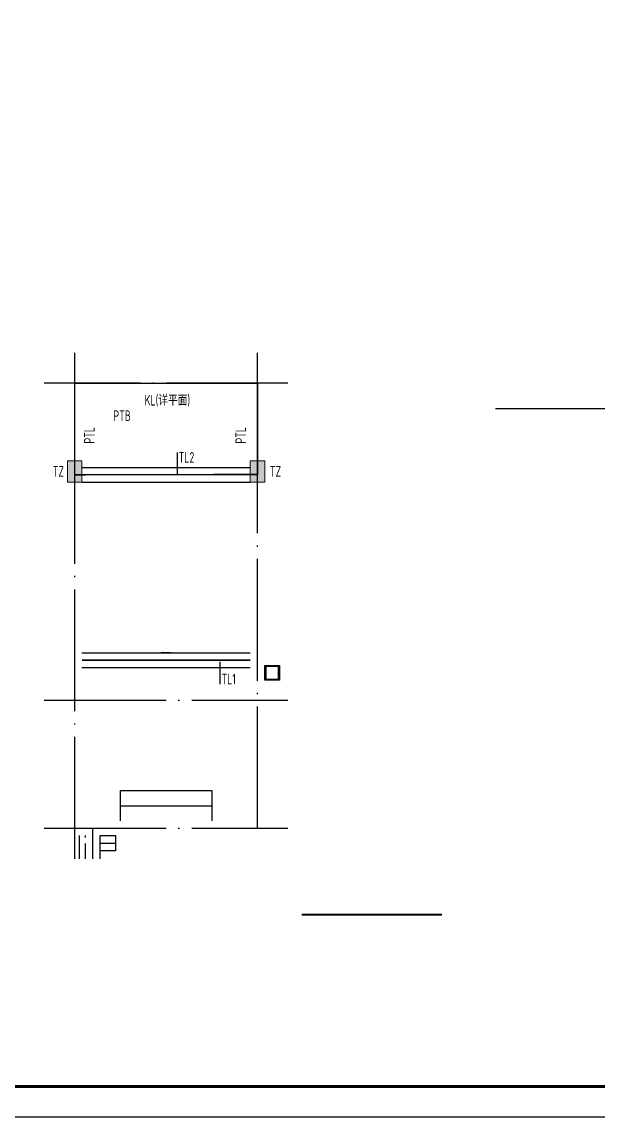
# Model space of a CAD drawing. Extents: x -638872 to -278819, y -139534 to 213996.
# Drawn here: x -428475 to -419019, y -139534 to -121566 of the extents above; entities that cross this region are included whole.
import ezdxf

# ---------------------------------------------------------------- set-up
doc = ezdxf.new("R2010")
doc.units = 0
doc.header["$LTSCALE"] = 1000
doc.header["$MEASUREMENT"] = 0
doc.linetypes.add('DASH', pattern=[0.35, 0.25, -0.1])
doc.linetypes.add('DOTE', pattern=[2.42, 2, -0.2, 0.02, -0.2])
doc.layers.get('0').update_dxf_attribs({"linetype": 'CONTINUOUS'})
for name, color, linetype in [('BALCONY', 6, 'CONTINUOUS'), ('DIM_SYMB', 3, 'CONTINUOUS'), ('DOTE', 14, 'DOTE'), ('PM洁具与厨具', 143, 'CONTINUOUS'), ('ROOF', 150, 'CONTINUOUS'), ('STAIR', 3, 'CONTINUOUS'), ('THICK', 6, 'CONTINUOUS'), ('TK', 4, 'CONTINUOUS'), ('出气道', 6, 'CONTINUOUS')]:
    doc.layers.add(name, color=color, linetype=linetype)
doc.layers.add('COLU', color=7, linetype='CONTINUOUS', lineweight=0)
doc.layers.add('COLU_HATCH', color=251, linetype='CONTINUOUS', lineweight=0)
doc.styles.add('中西文', font='TSSDENG.shx', dxfattribs={"width": 0.875, "height": 300, "bigfont": 'HZTXT.shx'})

# ---------------------------------------------------------------- blocks, each defined once
blk = doc.blocks.new('AWEQ2Y')
blk.add_line((201497, -254949), (201747, -254949))
blk.add_lwpolyline([(201497, -254824), (201747, -254824), (201747, -255074), (201497, -255074)], close=True)
blk = doc.blocks.new('卫生间排气道-BPW6-w')
at = {"layer": 'PM洁具与厨具'}
for points in [[(120, 0), (120, -240), (-120, -240), (-120, 0)], [(105, -25), (95, -15), (-95, -15), (-105, -25), (-105, -215), (-95, -225), (95, -225), (105, -215)]]:
    blk.add_lwpolyline(points, close=True, dxfattribs=at)
blk = doc.blocks.new('GeYuanFrame_73250362', base_point=(20.09, 4.53))
at = {"layer": 'TK'}
blk.add_lwpolyline([(20.09, 4.53), (20.09, 598.53), (861.09, 598.53), (861.09, 4.53)], close=True, dxfattribs=at)
at = {"layer": 'TK', "const_width": 1}
blk.add_lwpolyline([(45.09, 588.53), (851.09, 588.53), (851.09, 14.53), (45.09, 14.53)], close=True, dxfattribs=at)

msp = doc.modelspace()

# ---------------------------------------------------------------- hatches: boundary and pattern name
at = {"layer": 'COLU_HATCH', "ltscale": 0.5}
for points in [[(-427728.54, -128765.83), (-427488.54, -128765.83), (-427488.54, -129115.83), (-427728.54, -129115.83)], [(-424728.54, -128765.83), (-424488.54, -128765.83), (-424488.54, -129115.83), (-424728.54, -129115.83)]]:
    msp.add_hatch(color=256, dxfattribs=at).paths.add_polyline_path(points)

# ---------------------------------------------------------------- linework, layer by layer
msp.add_lwpolyline([(-420704.9, -127907.54), (-417624.9, -127907.54), (-417624.9, -127457.54), (-411691.45, -127457.54)])
at = {"ltscale": 0.5}
for points in [[(-425926.54, -128632.46), (-425926.54, -128995.83)], [(-425228.01, -132066.56), (-425228.01, -132429.93)]]:
    msp.add_lwpolyline(points, dxfattribs=at)
at = {"layer": 'BALCONY', "linetype": 'DASH', "ltscale": 0.5, "const_width": 25}
for points in [[(-427608.54, -129005.41), (-427608.54, -127495.83), (-424608.54, -127495.83), (-424608.54, -128992.47)], [(-427608.54, -128995.83), (-424608.54, -128992.47)], [(-427488.54, -132036.42), (-424728.54, -132036.42)]]:
    msp.add_lwpolyline(points, dxfattribs=at)
at = {"layer": 'BALCONY', "ltscale": 0.5}
for points in [[(-427488.55, -128875.83), (-424728.54, -128875.83)], [(-427488.55, -129115.83), (-424728.54, -129115.83)], [(-427488.54, -131916.42), (-424728.54, -131916.42)], [(-427488.54, -132156.42), (-424728.54, -132156.42)]]:
    msp.add_lwpolyline(points, dxfattribs=at)
at = {"layer": 'COLU'}
for points in [[(-427728.54, -128765.83), (-427488.54, -128765.83), (-427488.54, -129115.83), (-427728.54, -129115.83)], [(-424728.54, -128765.83), (-424488.54, -128765.83), (-424488.54, -129115.83), (-424728.54, -129115.83)]]:
    msp.add_lwpolyline(points, close=True, dxfattribs=at)
at = {"layer": 'DIM_SYMB', "const_width": 35}
msp.add_lwpolyline([(-423884.64, -136212.32), (-421580.62, -136212.32)], dxfattribs=at)
at = {"layer": 'DOTE'}
for p, q in [((-427608.54, -135295.83), (-427608.54, -126995.83)), ((-424608.54, -134795.83), (-424608.54, -126995.83)), ((-424108.54, -127495.83), (-428108.54, -127495.83)), ((-428108.54, -132695.83), (-424108.54, -132695.83)), ((-428108.54, -134795.83), (-424108.54, -134795.83)), ((-427308.54, -135295.83), (-427308.54, -134795.83))]:
    msp.add_line(p, q, dxfattribs=at)
at = {"layer": 'ROOF'}
msp.add_line((-427188.54, -135295.83), (-427188.54, -134915.83), dxfattribs=at)
msp.add_lwpolyline([(-427528.54, -135295.83), (-427528.54, -134915.83)], dxfattribs=at)
at = {"layer": 'ROOF', "color": 251, "linetype": 'DASH'}
msp.add_lwpolyline([(-427428.54, -135295.83), (-427428.54, -134915.83)], dxfattribs=at)
at = {"layer": 'STAIR'}
msp.add_line((-426028.54, -131915.83), (-426188.54, -131915.83), dxfattribs=at)
for points in [[(-426858.54, -134425.83), (-426858.54, -134175.83), (-425358.54, -134175.83), (-425358.54, -134425.83)], [(-426858.54, -134675.83), (-426858.54, -134425.83), (-425358.54, -134425.83), (-425358.54, -134675.83)]]:
    msp.add_lwpolyline(points, dxfattribs=at)

# ---------------------------------------------------------------- block references
at = {"layer": 'COLU_HATCH', "xscale": 50, "yscale": 50, "zscale": 50}
msp.add_blockref('GeYuanFrame_73250362', (-443132.04, -139534.21), dxfattribs=at)
at = {"layer": 'PM洁具与厨具'}
msp.add_blockref('卫生间排气道-BPW6-w', (-424368.54, -132125.83), dxfattribs=at)
at = {"layer": '出气道'}
msp.add_blockref('AWEQ2Y', (-628685.74, 119907.95), dxfattribs=at)

# ---------------------------------------------------------------- texts
at = {"layer": 'THICK', "color": 0, "style": '中西文', "width": 0.7}
for s, p in [('KL(详平面)', (-426460.21, -127860.05)), ('PTB', (-426975.24, -128115.7)), ('TL2', (-425901.76, -128798.98)), ('TZ', (-427967.93, -129029.43)), ('TZ', (-424404.92, -129029.43)), ('TL1', (-425197.13, -132435.22))]:
    msp.add_text(s, height=175, dxfattribs=at).set_placement(p)
for p in [(-427279.66, -128484.97), (-424795.49, -128484.97)]:
    msp.add_text('PTL', height=175, rotation=90, dxfattribs=at).set_placement(p)

doc.saveas('drawing.dxf')
